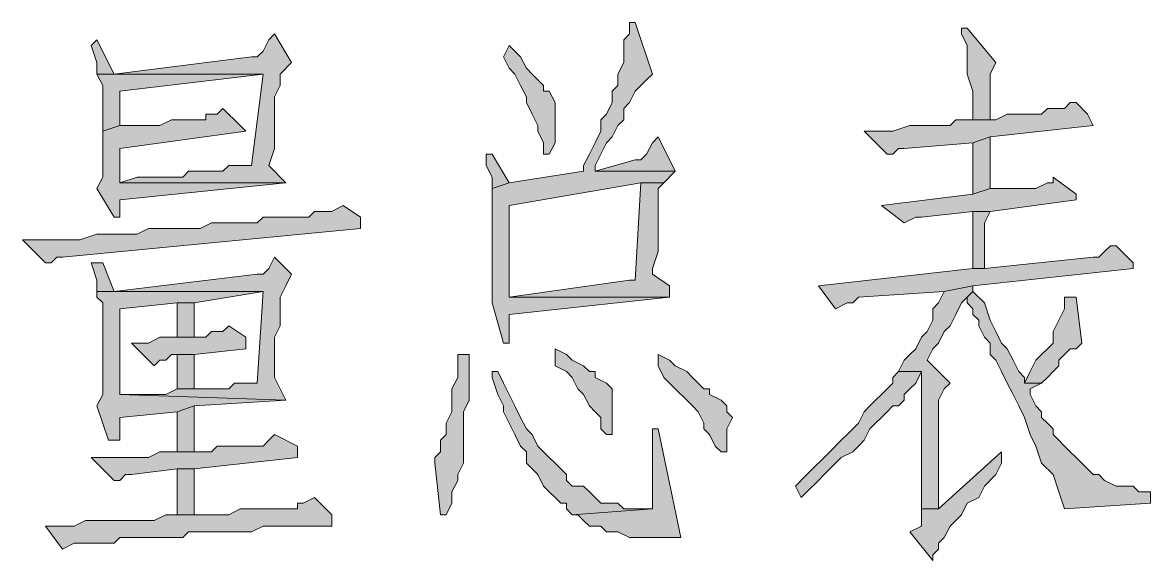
# Model space of a CAD drawing. Header units: millimetres. Extents: x 24 to 410, y 10 to 282.
# Drawn here: x 386.63 to 394.97, y 38.69 to 42.67 of the extents above; entities that cross this region are included whole.
import ezdxf

# ---------------------------------------------------------------- set-up
doc = ezdxf.new("R2010")
doc.units = ezdxf.units.MM

msp = doc.modelspace()

# ---------------------------------------------------------------- hatches: boundary and pattern name
h = msp.add_hatch(color=7)
h.dxf.hatch_style = 2
h.paths.add_polyline_path([(391.16, 42.672), (391.117667, 42.672), (391.117667, 42.587333), (391.075333, 42.545), (391.075333, 42.375667), (391.033, 42.291), (391.033, 42.206333), (390.990667, 42.164), (390.990667, 42.079333), (390.948333, 41.994667), (390.906, 41.952333), (390.906, 41.867667), (390.863667, 41.783), (390.821333, 41.698333), (390.779, 41.613667), (390.779, 41.571333), (390.228667, 41.486667), (390.101667, 41.444333), (390.101667, 41.021), (390.101667, 40.597667), (390.186333, 40.301333), (390.228667, 40.301333), (390.228667, 40.343667), (390.228667, 40.513), (391.414, 40.64), (390.228667, 40.64), (390.228667, 40.682333), (390.228667, 41.317333), (391.202333, 41.486667), (391.371667, 41.486667), (391.456333, 41.571333), (390.863667, 41.571333), (390.863667, 41.613667), (390.906, 41.698333), (390.948333, 41.783), (390.990667, 41.825333), (391.033, 41.91), (391.075333, 41.952333), (391.075333, 42.037), (391.117667, 42.079333), (391.16, 42.164), (391.202333, 42.206333), (391.244667, 42.248667), (391.287, 42.291)])
h = msp.add_hatch(color=7)
h.dxf.hatch_style = 2
h.paths.add_polyline_path([(393.615333, 42.629667), (393.573, 42.629667), (393.573, 42.587333), (393.615333, 42.502667), (393.615333, 42.291), (393.657667, 42.164), (393.657667, 41.952333), (393.784667, 41.952333), (393.784667, 42.291), (393.827, 42.375667)])
h = msp.add_hatch(color=7)
h.dxf.hatch_style = 2
h.paths.add_polyline_path([(387.180667, 42.545), (387.138333, 42.502667), (387.180667, 42.375667), (387.180667, 42.291), (387.307667, 42.291)])
h = msp.add_hatch(color=7)
h.dxf.hatch_style = 2
h.paths.add_polyline_path([(388.493, 42.587333), (388.450667, 42.545), (388.408333, 42.460333), (388.366, 42.418), (388.323667, 42.418), (387.307667, 42.291), (387.180667, 42.291), (388.408333, 42.291), (388.323667, 41.613667), (388.154333, 41.613667), (388.112, 41.571333), (387.858, 41.571333), (387.815667, 41.529), (387.477, 41.529), (387.35, 41.486667), (388.577667, 41.486667), (388.450667, 41.613667), (388.493, 41.740667), (388.493, 42.121667), (388.535333, 42.206333), (388.535333, 42.291), (388.62, 42.375667)])
h = msp.add_hatch(color=7)
h.dxf.hatch_style = 2
h.paths.add_polyline_path([(390.228667, 42.502667), (390.186333, 42.418), (390.228667, 42.333333), (390.271, 42.291), (390.313333, 42.206333), (390.355667, 42.121667), (390.355667, 42.079333), (390.398, 41.994667), (390.440333, 41.91), (390.440333, 41.867667), (390.482667, 41.783), (390.482667, 41.698333), (390.525, 41.698333), (390.567333, 41.783), (390.567333, 42.079333), (390.525, 42.164), (390.482667, 42.164), (390.482667, 42.206333), (390.440333, 42.248667), (390.398, 42.291), (390.355667, 42.333333), (390.313333, 42.418)])
h = msp.add_hatch(color=7)
h.dxf.hatch_style = 2
h.paths.add_polyline_path([(387.180667, 42.291), (387.223, 42.206333), (387.223, 41.867667), (387.35, 41.91), (387.35, 42.164), (388.408333, 42.291)])
h = msp.add_hatch(color=7)
h.dxf.hatch_style = 2
h.paths.add_polyline_path([(388.112, 42.037), (388.069667, 41.994667), (387.985, 41.994667), (387.985, 41.952333), (387.731, 41.952333), (387.646333, 41.91), (387.35, 41.91), (387.223, 41.867667), (387.223, 41.529), (387.180667, 41.444333), (387.307667, 41.232667), (387.35, 41.232667), (387.35, 41.275), (387.35, 41.317333), (387.35, 41.359667), (388.577667, 41.486667), (387.35, 41.486667), (387.35, 41.571333), (387.35, 41.740667), (388.281333, 41.867667), (388.239, 41.91)])
h = msp.add_hatch(color=7)
h.dxf.hatch_style = 2
h.paths.add_polyline_path([(394.419667, 42.079333), (394.377333, 42.079333), (394.335, 42.037), (394.208, 42.037), (394.165667, 41.994667), (393.911667, 41.994667), (393.827, 41.952333), (393.530667, 41.952333), (393.488333, 41.91), (393.276667, 41.91), (393.192, 41.91), (393.065, 41.867667), (392.853333, 41.867667), (393.022667, 41.698333), (393.065, 41.698333), (393.107333, 41.740667), (393.149667, 41.740667), (393.657667, 41.783), (393.784667, 41.825333), (394.546667, 41.91), (394.504333, 41.994667)])
h = msp.add_hatch(color=7)
h.dxf.hatch_style = 2
h.paths.add_polyline_path([(391.329333, 41.825333), (391.287, 41.783), (391.244667, 41.698333), (391.202333, 41.656), (391.16, 41.656), (390.863667, 41.571333), (391.456333, 41.571333)])
h = msp.add_hatch(color=7)
h.dxf.hatch_style = 2
h.paths.add_polyline_path([(393.784667, 41.825333), (393.657667, 41.783), (393.657667, 41.402), (393.784667, 41.444333)])
h = msp.add_hatch(color=7)
h.dxf.hatch_style = 2
h.paths.add_polyline_path([(390.101667, 41.698333), (390.059333, 41.698333), (390.059333, 41.613667), (390.101667, 41.529), (390.101667, 41.444333), (390.228667, 41.486667)])
h = msp.add_hatch(color=7)
h.dxf.hatch_style = 2
h.paths.add_polyline_path([(391.371667, 41.486667), (391.202333, 41.486667), (391.16, 40.767), (391.117667, 40.767), (390.228667, 40.64), (391.414, 40.64), (391.414, 40.724667), (391.287, 40.809333), (391.287, 40.851667), (391.329333, 40.978667), (391.329333, 41.444333)])
h = msp.add_hatch(color=7)
h.dxf.hatch_style = 2
h.paths.add_polyline_path([(394.250333, 41.529), (394.250333, 41.486667), (394.208, 41.486667), (394.123333, 41.444333), (393.784667, 41.444333), (393.657667, 41.402), (392.980333, 41.317333), (393.149667, 41.190333), (393.234333, 41.232667), (393.276667, 41.232667), (393.657667, 41.275), (393.784667, 41.275), (394.419667, 41.359667), (394.419667, 41.402)])
h = msp.add_hatch(color=7)
h.dxf.hatch_style = 2
h.paths.add_polyline_path([(389.001, 41.317333), (388.916333, 41.275), (388.789333, 41.275), (388.747, 41.232667), (388.408333, 41.232667), (388.366, 41.190333), (388.112, 41.190333), (388.027333, 41.190333), (387.942667, 41.148), (387.561667, 41.148), (387.477, 41.105667), (387.180667, 41.105667), (387.053667, 41.063333), (386.630333, 41.063333), (386.799667, 40.894), (386.842, 40.894), (386.884333, 40.936333), (386.926667, 40.936333), (389.128, 41.148), (389.128, 41.232667)])
h = msp.add_hatch(color=7)
h.dxf.hatch_style = 2
h.paths.add_polyline_path([(393.784667, 41.275), (393.657667, 41.275), (393.657667, 40.851667), (393.742333, 40.851667), (393.742333, 40.936333), (393.742333, 41.190333)])
h = msp.add_hatch(color=7)
h.dxf.hatch_style = 2
h.paths.add_polyline_path([(394.716, 41.021), (394.673667, 41.021), (394.631333, 40.978667), (394.589, 40.936333), (394.546667, 40.936333), (393.742333, 40.851667), (393.657667, 40.851667), (392.514667, 40.724667), (392.641667, 40.555333), (392.726333, 40.597667), (392.768667, 40.597667), (392.811, 40.64), (393.446, 40.682333), (393.657667, 40.724667), (394.843, 40.851667), (394.843, 40.894)])
h = msp.add_hatch(color=7)
h.dxf.hatch_style = 2
h.paths.add_polyline_path([(387.223, 40.894), (387.138333, 40.894), (387.180667, 40.767), (387.180667, 40.682333), (387.307667, 40.682333)])
h = msp.add_hatch(color=7)
h.dxf.hatch_style = 2
h.paths.add_polyline_path([(388.493, 40.936333), (388.450667, 40.851667), (388.408333, 40.809333), (388.366, 40.809333), (387.307667, 40.682333), (387.180667, 40.682333), (388.408333, 40.682333), (388.366, 40.005), (388.196667, 40.005), (388.154333, 39.962667), (387.773333, 39.962667), (387.688667, 39.920333), (387.477, 39.920333), (387.392333, 39.920333), (387.35, 39.920333), (388.577667, 39.878), (388.493, 40.047333), (388.493, 40.343667), (388.535333, 40.428333), (388.535333, 40.64), (388.577667, 40.724667), (388.62, 40.809333)])
h = msp.add_hatch(color=7)
h.dxf.hatch_style = 2
h.paths.add_polyline_path([(393.657667, 40.724667), (393.446, 40.682333), (393.403667, 40.597667), (393.361333, 40.555333), (393.361333, 40.470667), (393.319, 40.386), (393.276667, 40.343667), (393.234333, 40.259), (393.192, 40.216667), (393.149667, 40.174333), (393.107333, 40.089667), (393.276667, 40.089667), (393.276667, 40.047333), (393.276667, 39.073667), (393.403667, 39.073667), (393.403667, 39.116), (393.403667, 39.878), (393.446, 39.962667), (393.488333, 40.005), (393.319, 40.174333), (393.361333, 40.259), (393.403667, 40.301333), (393.446, 40.386), (393.488333, 40.428333), (393.530667, 40.513), (393.573, 40.597667), (393.615333, 40.64), (393.657667, 40.682333)])
h = msp.add_hatch(color=7)
h.dxf.hatch_style = 2
h.paths.add_polyline_path([(387.180667, 40.682333), (387.180667, 40.64), (387.223, 40.597667), (387.223, 39.920333), (387.180667, 39.835667), (387.265333, 39.581667), (387.35, 39.581667), (387.35, 39.666333), (387.35, 39.751), (387.773333, 39.793333), (387.900333, 39.835667), (388.577667, 39.878), (387.35, 39.920333), (387.35, 40.089667), (387.35, 40.174333), (387.35, 40.555333), (387.773333, 40.597667), (387.900333, 40.597667), (388.408333, 40.682333)])
h = msp.add_hatch(color=7)
h.dxf.hatch_style = 2
h.paths.add_polyline_path([(393.657667, 40.682333), (393.615333, 40.64), (393.615333, 40.597667), (393.657667, 40.555333), (393.657667, 40.513), (393.7, 40.470667), (393.7, 40.428333), (393.742333, 40.343667), (393.784667, 40.301333), (393.784667, 40.216667), (393.827, 40.174333), (393.869333, 40.089667), (393.911667, 40.005), (393.954, 39.920333), (393.996333, 39.835667), (394.038667, 39.751), (394.081, 39.624), (394.123333, 39.539333), (394.165667, 39.412333), (394.250333, 39.327667), (394.292667, 39.200667), (394.335, 39.073667), (394.97, 39.116), (394.97, 39.200667), (394.885333, 39.200667), (394.843, 39.243), (394.716, 39.243), (394.631333, 39.285333), (394.589, 39.327667), (394.546667, 39.327667), (394.504333, 39.37), (394.462, 39.412333), (394.419667, 39.454667), (394.377333, 39.497), (394.335, 39.539333), (394.292667, 39.581667), (394.250333, 39.624), (394.250333, 39.666333), (394.208, 39.708667), (394.165667, 39.751), (394.165667, 39.793333), (394.123333, 39.835667), (394.081, 39.920333), (394.081, 39.962667), (394.165667, 40.005), (394.038667, 40.005), (394.038667, 40.047333), (393.996333, 40.089667), (393.954, 40.174333), (393.911667, 40.259), (393.869333, 40.301333), (393.827, 40.386), (393.784667, 40.470667), (393.742333, 40.597667)])
h = msp.add_hatch(color=7)
h.dxf.hatch_style = 2
h.paths.add_polyline_path([(394.419667, 40.64), (394.335, 40.64), (394.335, 40.597667), (394.335, 40.555333), (394.292667, 40.470667), (394.250333, 40.386), (394.250333, 40.301333), (394.208, 40.259), (394.165667, 40.216667), (394.123333, 40.174333), (394.081, 40.089667), (394.038667, 40.005), (394.165667, 40.005), (394.208, 40.047333), (394.250333, 40.089667), (394.292667, 40.132), (394.292667, 40.174333), (394.377333, 40.259), (394.419667, 40.259), (394.462, 40.301333)])
h = msp.add_hatch(color=7)
h.dxf.hatch_style = 2
h.paths.add_polyline_path([(387.900333, 40.343667), (387.900333, 40.597667), (387.773333, 40.597667), (387.773333, 40.343667)])
h = msp.add_hatch(color=7)
h.dxf.hatch_style = 2
h.paths.add_polyline_path([(388.154333, 40.428333), (388.112, 40.386), (388.027333, 40.386), (387.985, 40.343667), (387.646333, 40.343667), (387.561667, 40.301333), (387.434667, 40.301333), (387.604, 40.132), (387.646333, 40.174333), (387.688667, 40.174333), (387.731, 40.216667), (387.900333, 40.216667), (388.281333, 40.259), (388.281333, 40.343667)])
h = msp.add_hatch(color=7)
h.dxf.hatch_style = 2
h.paths.add_polyline_path([(387.900333, 39.962667), (387.900333, 40.216667), (387.773333, 40.216667), (387.773333, 39.962667)])
h = msp.add_hatch(color=7)
h.dxf.hatch_style = 2
h.paths.add_polyline_path([(389.932333, 40.216667), (389.847667, 40.216667), (389.847667, 40.174333), (389.847667, 40.047333), (389.805333, 39.962667), (389.805333, 39.793333), (389.763, 39.708667), (389.763, 39.624), (389.720667, 39.581667), (389.720667, 39.497), (389.678333, 39.454667), (389.678333, 39.412333), (389.720667, 39.031333), (389.763, 39.031333), (389.805333, 39.116), (389.805333, 39.200667), (389.847667, 39.285333), (389.847667, 39.327667), (389.89, 39.412333), (389.89, 39.793333), (389.932333, 39.878)])
h = msp.add_hatch(color=7)
h.dxf.hatch_style = 2
h.paths.add_polyline_path([(390.567333, 40.259), (390.567333, 40.132), (390.652, 40.089667), (390.694333, 40.047333), (390.736667, 39.962667), (390.779, 39.920333), (390.821333, 39.835667), (390.863667, 39.793333), (390.906, 39.751), (390.906, 39.666333), (390.948333, 39.624), (390.990667, 39.624), (390.990667, 39.708667), (390.990667, 39.962667), (390.948333, 40.005), (390.863667, 40.047333), (390.863667, 40.089667), (390.821333, 40.089667), (390.779, 40.132), (390.694333, 40.174333), (390.652, 40.216667)])
h = msp.add_hatch(color=7)
h.dxf.hatch_style = 2
h.paths.add_polyline_path([(391.329333, 40.216667), (391.329333, 40.132), (391.371667, 40.047333), (391.414, 40.005), (391.456333, 39.962667), (391.541, 39.878), (391.583333, 39.835667), (391.625667, 39.793333), (391.668, 39.708667), (391.668, 39.666333), (391.710333, 39.624), (391.752667, 39.539333), (391.795, 39.497), (391.837333, 39.497), (391.837333, 39.581667), (391.837333, 39.666333), (391.879667, 39.751), (391.837333, 39.793333), (391.837333, 39.835667), (391.795, 39.878), (391.710333, 39.920333), (391.710333, 39.962667), (391.668, 39.962667), (391.625667, 40.005), (391.583333, 40.047333), (391.541, 40.089667), (391.456333, 40.132), (391.414, 40.174333)])
h = msp.add_hatch(color=7)
h.dxf.hatch_style = 2
h.paths.add_polyline_path([(390.144, 40.089667), (390.101667, 40.089667), (390.101667, 40.047333), (390.144, 39.920333), (390.186333, 39.835667), (390.186333, 39.793333), (390.228667, 39.708667), (390.271, 39.624), (390.313333, 39.539333), (390.355667, 39.497), (390.355667, 39.412333), (390.398, 39.37), (390.440333, 39.327667), (390.482667, 39.243), (390.525, 39.200667), (390.567333, 39.158333), (390.609667, 39.116), (390.652, 39.116), (390.652, 39.073667), (390.694333, 39.031333), (391.287, 39.073667), (391.075333, 39.073667), (391.033, 39.116), (390.990667, 39.116), (390.906, 39.116), (390.863667, 39.158333), (390.821333, 39.200667), (390.779, 39.243), (390.694333, 39.243), (390.652, 39.285333), (390.652, 39.327667), (390.609667, 39.37), (390.567333, 39.412333), (390.525, 39.454667), (390.482667, 39.497), (390.440333, 39.539333), (390.398, 39.624), (390.355667, 39.666333), (390.313333, 39.751), (390.271, 39.835667), (390.228667, 39.920333), (390.186333, 40.005)])
h = msp.add_hatch(color=7)
h.dxf.hatch_style = 2
h.paths.add_polyline_path([(393.107333, 40.089667), (393.065, 40.047333), (393.065, 40.005), (393.022667, 39.962667), (392.980333, 39.920333), (392.938, 39.878), (392.895667, 39.835667), (392.853333, 39.793333), (392.811, 39.708667), (392.768667, 39.666333), (392.726333, 39.624), (392.684, 39.581667), (392.599333, 39.497), (392.557, 39.454667), (392.472333, 39.37), (392.43, 39.327667), (392.345333, 39.243), (392.387667, 39.158333), (392.43, 39.200667), (392.514667, 39.285333), (392.557, 39.327667), (392.641667, 39.412333), (392.684, 39.454667), (392.768667, 39.497), (392.811, 39.539333), (392.853333, 39.581667), (392.895667, 39.666333), (392.938, 39.708667), (392.980333, 39.751), (393.022667, 39.793333), (393.065, 39.835667), (393.107333, 39.835667), (393.149667, 39.878), (393.149667, 39.920333), (393.192, 39.962667), (393.234333, 40.005), (393.276667, 40.089667)])
h = msp.add_hatch(color=7)
h.dxf.hatch_style = 2
h.paths.add_polyline_path([(387.900333, 39.835667), (387.773333, 39.793333), (387.773333, 39.497), (387.900333, 39.497)])
h = msp.add_hatch(color=7)
h.dxf.hatch_style = 2
h.paths.add_polyline_path([(388.493, 39.624), (388.450667, 39.581667), (388.408333, 39.539333), (388.069667, 39.539333), (388.027333, 39.497), (387.646333, 39.497), (387.561667, 39.454667), (387.138333, 39.454667), (387.307667, 39.285333), (387.35, 39.285333), (387.392333, 39.327667), (387.434667, 39.327667), (387.773333, 39.37), (387.900333, 39.37), (388.662333, 39.454667), (388.662333, 39.539333)])
h = msp.add_hatch(color=7)
h.dxf.hatch_style = 2
h.paths.add_polyline_path([(391.329333, 39.666333), (391.287, 39.666333), (391.287, 39.073667), (390.694333, 39.031333), (390.736667, 39.031333), (390.779, 38.989), (390.821333, 38.946667), (390.906, 38.946667), (390.948333, 38.904333), (391.033, 38.904333), (391.117667, 38.862), (391.498667, 38.862)])
h = msp.add_hatch(color=7)
h.dxf.hatch_style = 2
h.paths.add_polyline_path([(393.869333, 39.497), (393.403667, 39.073667), (393.276667, 39.073667), (393.276667, 39.031333), (393.276667, 38.946667), (393.192, 38.904333), (393.361333, 38.692667), (393.361333, 38.735), (393.403667, 38.777333), (393.403667, 38.819667), (393.446, 38.862), (393.488333, 38.946667), (393.530667, 38.989), (393.573, 39.031333), (393.615333, 39.116), (393.7, 39.158333), (393.742333, 39.243), (393.827, 39.327667), (393.869333, 39.412333)])
h = msp.add_hatch(color=7)
h.dxf.hatch_style = 2
h.paths.add_polyline_path([(387.900333, 39.031333), (387.900333, 39.37), (387.773333, 39.37), (387.773333, 39.031333)])
h = msp.add_hatch(color=7)
h.dxf.hatch_style = 2
h.paths.add_polyline_path([(388.789333, 39.158333), (388.704667, 39.116), (388.662333, 39.116), (388.662333, 39.073667), (388.239, 39.073667), (388.154333, 39.031333), (387.773333, 39.031333), (387.688667, 39.031333), (387.604, 38.989), (387.096, 38.989), (387.011333, 38.946667), (386.799667, 38.946667), (386.926667, 38.777333), (387.011333, 38.819667), (387.307667, 38.819667), (387.35, 38.862), (387.815667, 38.862), (387.858, 38.904333), (388.323667, 38.904333), (388.408333, 38.946667), (388.916333, 38.946667), (388.916333, 39.031333)])

# ---------------------------------------------------------------- linework, layer by layer
at = {"color": 7, "lineweight": 0}
for points in [[(391.16, 42.672), (391.117667, 42.672), (391.117667, 42.587333), (391.075333, 42.545), (391.075333, 42.375667), (391.033, 42.291), (391.033, 42.206333), (390.990667, 42.164), (390.990667, 42.079333), (390.948333, 41.994667), (390.906, 41.952333), (390.906, 41.867667), (390.863667, 41.783), (390.821333, 41.698333), (390.779, 41.613667), (390.779, 41.571333), (390.228667, 41.486667), (390.101667, 41.444333), (390.101667, 41.021), (390.101667, 40.597667), (390.186333, 40.301333), (390.228667, 40.301333), (390.228667, 40.343667), (390.228667, 40.513), (391.414, 40.64), (390.228667, 40.64), (390.228667, 40.682333), (390.228667, 41.317333), (391.202333, 41.486667), (391.371667, 41.486667), (391.456333, 41.571333), (390.863667, 41.571333), (390.863667, 41.613667), (390.906, 41.698333), (390.948333, 41.783), (390.990667, 41.825333), (391.033, 41.91), (391.075333, 41.952333), (391.075333, 42.037), (391.117667, 42.079333), (391.16, 42.164), (391.202333, 42.206333), (391.244667, 42.248667), (391.287, 42.291)], [(393.615333, 42.629667), (393.573, 42.629667), (393.573, 42.587333), (393.615333, 42.502667), (393.615333, 42.291), (393.657667, 42.164), (393.657667, 41.952333), (393.784667, 41.952333), (393.784667, 42.291), (393.827, 42.375667)], [(387.180667, 42.545), (387.138333, 42.502667), (387.180667, 42.375667), (387.180667, 42.291), (387.307667, 42.291)], [(388.493, 42.587333), (388.450667, 42.545), (388.408333, 42.460333), (388.366, 42.418), (388.323667, 42.418), (387.307667, 42.291), (387.180667, 42.291), (388.408333, 42.291), (388.323667, 41.613667), (388.154333, 41.613667), (388.112, 41.571333), (387.858, 41.571333), (387.815667, 41.529), (387.477, 41.529), (387.35, 41.486667), (388.577667, 41.486667), (388.450667, 41.613667), (388.493, 41.740667), (388.493, 42.121667), (388.535333, 42.206333), (388.535333, 42.291), (388.62, 42.375667)], [(390.228667, 42.502667), (390.186333, 42.418), (390.228667, 42.333333), (390.271, 42.291), (390.313333, 42.206333), (390.355667, 42.121667), (390.355667, 42.079333), (390.398, 41.994667), (390.440333, 41.91), (390.440333, 41.867667), (390.482667, 41.783), (390.482667, 41.698333), (390.525, 41.698333), (390.567333, 41.783), (390.567333, 42.079333), (390.525, 42.164), (390.482667, 42.164), (390.482667, 42.206333), (390.440333, 42.248667), (390.398, 42.291), (390.355667, 42.333333), (390.313333, 42.418)], [(387.180667, 42.291), (387.223, 42.206333), (387.223, 41.867667), (387.35, 41.91), (387.35, 42.164), (388.408333, 42.291)], [(388.112, 42.037), (388.069667, 41.994667), (387.985, 41.994667), (387.985, 41.952333), (387.731, 41.952333), (387.646333, 41.91), (387.35, 41.91), (387.223, 41.867667), (387.223, 41.529), (387.180667, 41.444333), (387.307667, 41.232667), (387.35, 41.232667), (387.35, 41.275), (387.35, 41.317333), (387.35, 41.359667), (388.577667, 41.486667), (387.35, 41.486667), (387.35, 41.571333), (387.35, 41.740667), (388.281333, 41.867667), (388.239, 41.91)], [(394.419667, 42.079333), (394.377333, 42.079333), (394.335, 42.037), (394.208, 42.037), (394.165667, 41.994667), (393.911667, 41.994667), (393.827, 41.952333), (393.530667, 41.952333), (393.488333, 41.91), (393.276667, 41.91), (393.192, 41.91), (393.065, 41.867667), (392.853333, 41.867667), (393.022667, 41.698333), (393.065, 41.698333), (393.107333, 41.740667), (393.149667, 41.740667), (393.657667, 41.783), (393.784667, 41.825333), (394.546667, 41.91), (394.504333, 41.994667)], [(391.329333, 41.825333), (391.287, 41.783), (391.244667, 41.698333), (391.202333, 41.656), (391.16, 41.656), (390.863667, 41.571333), (391.456333, 41.571333)], [(393.784667, 41.825333), (393.657667, 41.783), (393.657667, 41.402), (393.784667, 41.444333)], [(390.101667, 41.698333), (390.059333, 41.698333), (390.059333, 41.613667), (390.101667, 41.529), (390.101667, 41.444333), (390.228667, 41.486667)], [(391.371667, 41.486667), (391.202333, 41.486667), (391.16, 40.767), (391.117667, 40.767), (390.228667, 40.64), (391.414, 40.64), (391.414, 40.724667), (391.287, 40.809333), (391.287, 40.851667), (391.329333, 40.978667), (391.329333, 41.444333)], [(394.250333, 41.529), (394.250333, 41.486667), (394.208, 41.486667), (394.123333, 41.444333), (393.784667, 41.444333), (393.657667, 41.402), (392.980333, 41.317333), (393.149667, 41.190333), (393.234333, 41.232667), (393.276667, 41.232667), (393.657667, 41.275), (393.784667, 41.275), (394.419667, 41.359667), (394.419667, 41.402)], [(389.001, 41.317333), (388.916333, 41.275), (388.789333, 41.275), (388.747, 41.232667), (388.408333, 41.232667), (388.366, 41.190333), (388.112, 41.190333), (388.027333, 41.190333), (387.942667, 41.148), (387.561667, 41.148), (387.477, 41.105667), (387.180667, 41.105667), (387.053667, 41.063333), (386.630333, 41.063333), (386.799667, 40.894), (386.842, 40.894), (386.884333, 40.936333), (386.926667, 40.936333), (389.128, 41.148), (389.128, 41.232667)], [(393.784667, 41.275), (393.657667, 41.275), (393.657667, 40.851667), (393.742333, 40.851667), (393.742333, 40.936333), (393.742333, 41.190333)], [(394.716, 41.021), (394.673667, 41.021), (394.631333, 40.978667), (394.589, 40.936333), (394.546667, 40.936333), (393.742333, 40.851667), (393.657667, 40.851667), (392.514667, 40.724667), (392.641667, 40.555333), (392.726333, 40.597667), (392.768667, 40.597667), (392.811, 40.64), (393.446, 40.682333), (393.657667, 40.724667), (394.843, 40.851667), (394.843, 40.894)], [(387.223, 40.894), (387.138333, 40.894), (387.180667, 40.767), (387.180667, 40.682333), (387.307667, 40.682333)], [(388.493, 40.936333), (388.450667, 40.851667), (388.408333, 40.809333), (388.366, 40.809333), (387.307667, 40.682333), (387.180667, 40.682333), (388.408333, 40.682333), (388.366, 40.005), (388.196667, 40.005), (388.154333, 39.962667), (387.773333, 39.962667), (387.688667, 39.920333), (387.477, 39.920333), (387.392333, 39.920333), (387.35, 39.920333), (388.577667, 39.878), (388.493, 40.047333), (388.493, 40.343667), (388.535333, 40.428333), (388.535333, 40.64), (388.577667, 40.724667), (388.62, 40.809333)], [(393.657667, 40.724667), (393.446, 40.682333), (393.403667, 40.597667), (393.361333, 40.555333), (393.361333, 40.470667), (393.319, 40.386), (393.276667, 40.343667), (393.234333, 40.259), (393.192, 40.216667), (393.149667, 40.174333), (393.107333, 40.089667), (393.276667, 40.089667), (393.276667, 40.047333), (393.276667, 39.073667), (393.403667, 39.073667), (393.403667, 39.116), (393.403667, 39.878), (393.446, 39.962667), (393.488333, 40.005), (393.319, 40.174333), (393.361333, 40.259), (393.403667, 40.301333), (393.446, 40.386), (393.488333, 40.428333), (393.530667, 40.513), (393.573, 40.597667), (393.615333, 40.64), (393.657667, 40.682333)], [(387.180667, 40.682333), (387.180667, 40.64), (387.223, 40.597667), (387.223, 39.920333), (387.180667, 39.835667), (387.265333, 39.581667), (387.35, 39.581667), (387.35, 39.666333), (387.35, 39.751), (387.773333, 39.793333), (387.900333, 39.835667), (388.577667, 39.878), (387.35, 39.920333), (387.35, 40.089667), (387.35, 40.174333), (387.35, 40.555333), (387.773333, 40.597667), (387.900333, 40.597667), (388.408333, 40.682333)], [(393.657667, 40.682333), (393.615333, 40.64), (393.615333, 40.597667), (393.657667, 40.555333), (393.657667, 40.513), (393.7, 40.470667), (393.7, 40.428333), (393.742333, 40.343667), (393.784667, 40.301333), (393.784667, 40.216667), (393.827, 40.174333), (393.869333, 40.089667), (393.911667, 40.005), (393.954, 39.920333), (393.996333, 39.835667), (394.038667, 39.751), (394.081, 39.624), (394.123333, 39.539333), (394.165667, 39.412333), (394.250333, 39.327667), (394.292667, 39.200667), (394.335, 39.073667), (394.97, 39.116), (394.97, 39.200667), (394.885333, 39.200667), (394.843, 39.243), (394.716, 39.243), (394.631333, 39.285333), (394.589, 39.327667), (394.546667, 39.327667), (394.504333, 39.37), (394.462, 39.412333), (394.419667, 39.454667), (394.377333, 39.497), (394.335, 39.539333), (394.292667, 39.581667), (394.250333, 39.624), (394.250333, 39.666333), (394.208, 39.708667), (394.165667, 39.751), (394.165667, 39.793333), (394.123333, 39.835667), (394.081, 39.920333), (394.081, 39.962667), (394.165667, 40.005), (394.038667, 40.005), (394.038667, 40.047333), (393.996333, 40.089667), (393.954, 40.174333), (393.911667, 40.259), (393.869333, 40.301333), (393.827, 40.386), (393.784667, 40.470667), (393.742333, 40.597667)], [(394.419667, 40.64), (394.335, 40.64), (394.335, 40.597667), (394.335, 40.555333), (394.292667, 40.470667), (394.250333, 40.386), (394.250333, 40.301333), (394.208, 40.259), (394.165667, 40.216667), (394.123333, 40.174333), (394.081, 40.089667), (394.038667, 40.005), (394.165667, 40.005), (394.208, 40.047333), (394.250333, 40.089667), (394.292667, 40.132), (394.292667, 40.174333), (394.377333, 40.259), (394.419667, 40.259), (394.462, 40.301333)], [(387.900333, 40.343667), (387.900333, 40.597667), (387.773333, 40.597667), (387.773333, 40.343667)], [(388.154333, 40.428333), (388.112, 40.386), (388.027333, 40.386), (387.985, 40.343667), (387.646333, 40.343667), (387.561667, 40.301333), (387.434667, 40.301333), (387.604, 40.132), (387.646333, 40.174333), (387.688667, 40.174333), (387.731, 40.216667), (387.900333, 40.216667), (388.281333, 40.259), (388.281333, 40.343667)], [(387.900333, 39.962667), (387.900333, 40.216667), (387.773333, 40.216667), (387.773333, 39.962667)], [(389.932333, 40.216667), (389.847667, 40.216667), (389.847667, 40.174333), (389.847667, 40.047333), (389.805333, 39.962667), (389.805333, 39.793333), (389.763, 39.708667), (389.763, 39.624), (389.720667, 39.581667), (389.720667, 39.497), (389.678333, 39.454667), (389.678333, 39.412333), (389.720667, 39.031333), (389.763, 39.031333), (389.805333, 39.116), (389.805333, 39.200667), (389.847667, 39.285333), (389.847667, 39.327667), (389.89, 39.412333), (389.89, 39.793333), (389.932333, 39.878)], [(390.567333, 40.259), (390.567333, 40.132), (390.652, 40.089667), (390.694333, 40.047333), (390.736667, 39.962667), (390.779, 39.920333), (390.821333, 39.835667), (390.863667, 39.793333), (390.906, 39.751), (390.906, 39.666333), (390.948333, 39.624), (390.990667, 39.624), (390.990667, 39.708667), (390.990667, 39.962667), (390.948333, 40.005), (390.863667, 40.047333), (390.863667, 40.089667), (390.821333, 40.089667), (390.779, 40.132), (390.694333, 40.174333), (390.652, 40.216667)], [(391.329333, 40.216667), (391.329333, 40.132), (391.371667, 40.047333), (391.414, 40.005), (391.456333, 39.962667), (391.541, 39.878), (391.583333, 39.835667), (391.625667, 39.793333), (391.668, 39.708667), (391.668, 39.666333), (391.710333, 39.624), (391.752667, 39.539333), (391.795, 39.497), (391.837333, 39.497), (391.837333, 39.581667), (391.837333, 39.666333), (391.879667, 39.751), (391.837333, 39.793333), (391.837333, 39.835667), (391.795, 39.878), (391.710333, 39.920333), (391.710333, 39.962667), (391.668, 39.962667), (391.625667, 40.005), (391.583333, 40.047333), (391.541, 40.089667), (391.456333, 40.132), (391.414, 40.174333)], [(390.144, 40.089667), (390.101667, 40.089667), (390.101667, 40.047333), (390.144, 39.920333), (390.186333, 39.835667), (390.186333, 39.793333), (390.228667, 39.708667), (390.271, 39.624), (390.313333, 39.539333), (390.355667, 39.497), (390.355667, 39.412333), (390.398, 39.37), (390.440333, 39.327667), (390.482667, 39.243), (390.525, 39.200667), (390.567333, 39.158333), (390.609667, 39.116), (390.652, 39.116), (390.652, 39.073667), (390.694333, 39.031333), (391.287, 39.073667), (391.075333, 39.073667), (391.033, 39.116), (390.990667, 39.116), (390.906, 39.116), (390.863667, 39.158333), (390.821333, 39.200667), (390.779, 39.243), (390.694333, 39.243), (390.652, 39.285333), (390.652, 39.327667), (390.609667, 39.37), (390.567333, 39.412333), (390.525, 39.454667), (390.482667, 39.497), (390.440333, 39.539333), (390.398, 39.624), (390.355667, 39.666333), (390.313333, 39.751), (390.271, 39.835667), (390.228667, 39.920333), (390.186333, 40.005)], [(393.107333, 40.089667), (393.065, 40.047333), (393.065, 40.005), (393.022667, 39.962667), (392.980333, 39.920333), (392.938, 39.878), (392.895667, 39.835667), (392.853333, 39.793333), (392.811, 39.708667), (392.768667, 39.666333), (392.726333, 39.624), (392.684, 39.581667), (392.599333, 39.497), (392.557, 39.454667), (392.472333, 39.37), (392.43, 39.327667), (392.345333, 39.243), (392.387667, 39.158333), (392.43, 39.200667), (392.514667, 39.285333), (392.557, 39.327667), (392.641667, 39.412333), (392.684, 39.454667), (392.768667, 39.497), (392.811, 39.539333), (392.853333, 39.581667), (392.895667, 39.666333), (392.938, 39.708667), (392.980333, 39.751), (393.022667, 39.793333), (393.065, 39.835667), (393.107333, 39.835667), (393.149667, 39.878), (393.149667, 39.920333), (393.192, 39.962667), (393.234333, 40.005), (393.276667, 40.089667)], [(387.900333, 39.835667), (387.773333, 39.793333), (387.773333, 39.497), (387.900333, 39.497)], [(388.493, 39.624), (388.450667, 39.581667), (388.408333, 39.539333), (388.069667, 39.539333), (388.027333, 39.497), (387.646333, 39.497), (387.561667, 39.454667), (387.138333, 39.454667), (387.307667, 39.285333), (387.35, 39.285333), (387.392333, 39.327667), (387.434667, 39.327667), (387.773333, 39.37), (387.900333, 39.37), (388.662333, 39.454667), (388.662333, 39.539333)], [(391.329333, 39.666333), (391.287, 39.666333), (391.287, 39.073667), (390.694333, 39.031333), (390.736667, 39.031333), (390.779, 38.989), (390.821333, 38.946667), (390.906, 38.946667), (390.948333, 38.904333), (391.033, 38.904333), (391.117667, 38.862), (391.498667, 38.862)], [(393.869333, 39.497), (393.403667, 39.073667), (393.276667, 39.073667), (393.276667, 39.031333), (393.276667, 38.946667), (393.192, 38.904333), (393.361333, 38.692667), (393.361333, 38.735), (393.403667, 38.777333), (393.403667, 38.819667), (393.446, 38.862), (393.488333, 38.946667), (393.530667, 38.989), (393.573, 39.031333), (393.615333, 39.116), (393.7, 39.158333), (393.742333, 39.243), (393.827, 39.327667), (393.869333, 39.412333)], [(387.900333, 39.031333), (387.900333, 39.37), (387.773333, 39.37), (387.773333, 39.031333)], [(388.789333, 39.158333), (388.704667, 39.116), (388.662333, 39.116), (388.662333, 39.073667), (388.239, 39.073667), (388.154333, 39.031333), (387.773333, 39.031333), (387.688667, 39.031333), (387.604, 38.989), (387.096, 38.989), (387.011333, 38.946667), (386.799667, 38.946667), (386.926667, 38.777333), (387.011333, 38.819667), (387.307667, 38.819667), (387.35, 38.862), (387.815667, 38.862), (387.858, 38.904333), (388.323667, 38.904333), (388.408333, 38.946667), (388.916333, 38.946667), (388.916333, 39.031333)]]:
    msp.add_lwpolyline(points, close=True, dxfattribs=at)

doc.saveas('drawing.dxf')
